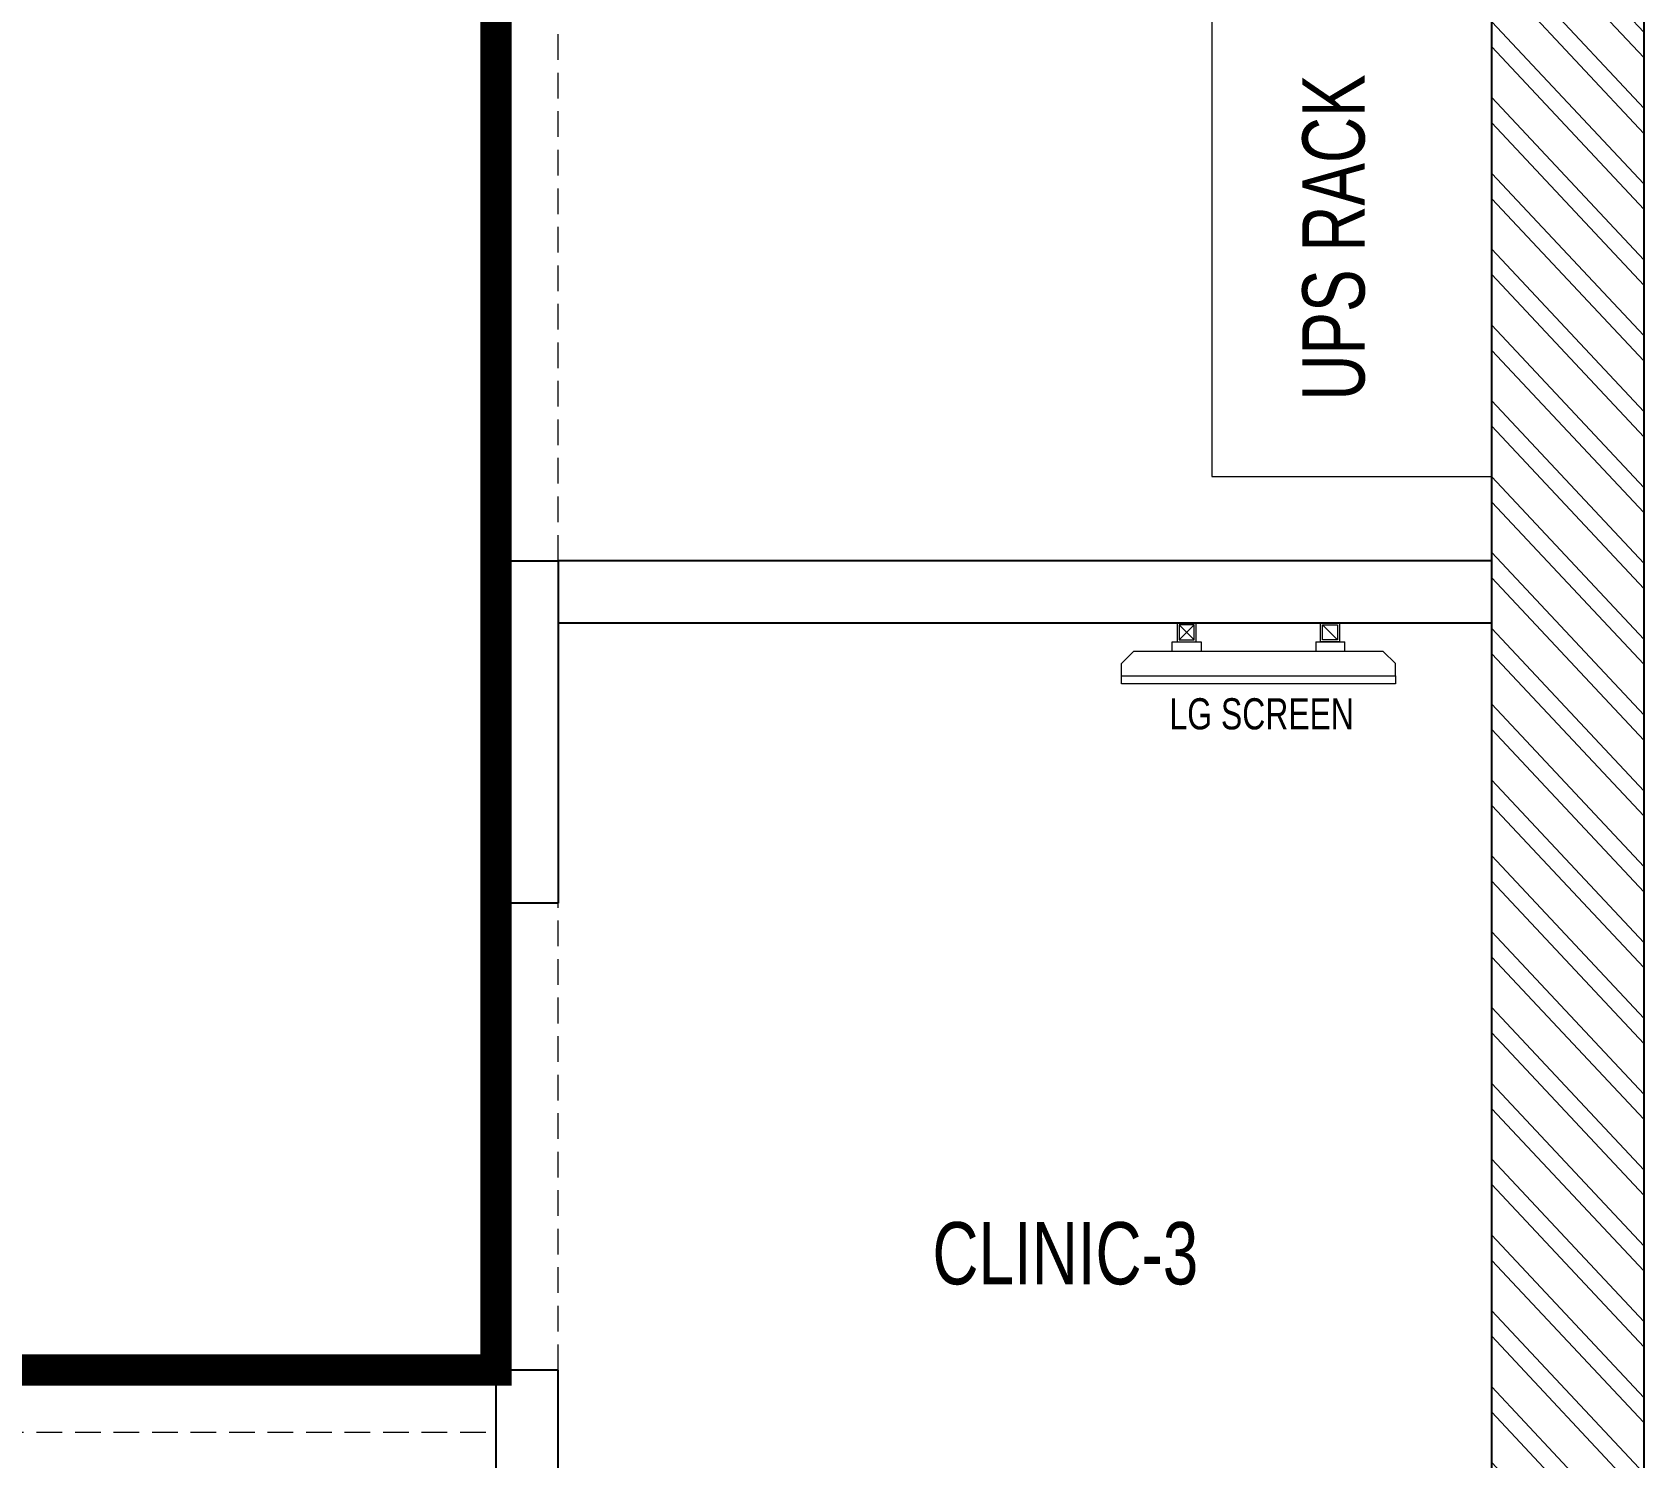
# Model space of a CAD drawing. Header units: feet. Extents: x 2862906 to 2880281, y -6061005 to -6054108.
# Drawn here: x 2877692 to 2880281, y -6059201 to -6056911 of the extents above; entities that cross this region are included whole.
import ezdxf

# ---------------------------------------------------------------- set-up
doc = ezdxf.new("R2010")
doc.units = ezdxf.units.FT
doc.header["$LTSCALE"] = 33
doc.header["$MEASUREMENT"] = 0
doc.linetypes.add('a_p6_plan_L18$0$HIDDEN', pattern=[0.375, 0.25, -0.125])
doc.linetypes.add('ACAD_ISO03W100', pattern=[30, 12, -18])
doc.layers.add('A-WALL', color=1, linetype='Continuous')
for name, color, linetype, lineweight in [('Floor-Unit', 1, 'Continuous', 13), ('LENS-CURTAIN', 5, 'a_p6_plan_L18$0$HIDDEN', 9), ('LENS-PARTITION', 21, 'Continuous', 25), ('LENS-TEXT', 31, 'Continuous', 5), ('LENS_DIMENSION', 193, 'Continuous', 0), ('LENS_TEXT', 31, 'Continuous', 5), ('LK-FF&E WALL', 1, 'Continuous', 9), ('LK-IT', 3, 'Continuous', 18), ('LK-TILES FINISH', 251, 'Continuous', 5), ('LN-HATCH', 251, 'Continuous', 0), ('TV', 92, 'Continuous', 18)]:
    doc.layers.add(name, color=color, linetype=linetype, lineweight=lineweight)
doc.styles.add('LK TXT', font='GILC____.TTF', dxfattribs={"height": 100})
doc.styles.get("Standard").update_dxf_attribs({"font": 'GILC____.TTF'})

# ---------------------------------------------------------------- blocks, each defined once
blk = doc.blocks.new('A$C26c017d8')
at = {"layer": 'LN-HATCH'}
h = blk.add_hatch(dxfattribs=at)
h.set_pattern_fill('ANSI32', color=256, scale=222, angle=268.1105192815815)
h.set_pattern_definition([(313.1105192815815, (-3081541.567437086, 5461336.750705911), (60.77556509153959, 56.89370077437428), []), (313.1105192815815, (-3081542.861391856, 5461297.527617355), (60.77556509153959, 56.89370077437428), [])])
h.paths.add_polyline_path([(-12495, 365.0311489384622), (-16742, 365.0311489384622), (-16742, 101.0311489384621), (-12495, 101.0311489384621)], flags=17)
h.paths.add_polyline_path([(-7834, 345.0311489384621), (-11975, 345.0311489384621), (-11975, 101.0311489384621), (-7834, 101.0311489384621)], flags=17)
h.paths.add_polyline_path([(-2448, 345.0311489384621), (-7183, 345.0311489384621), (-7183, 101.0311489384621), (-2448, 101.0311489384621)], flags=17)
h.paths.add_polyline_path([(-16742, 6380.031148938463), (-244, 6380.031148938463), (-244, 6897.017452826723), (0, 6897.017452826723), (0, 0), (-244, 0), (-244, 101.0311489384621), (-1654, 101.0311489384621), (-1654, 345.0311489384621), (-244, 345.0311489384621), (-243.9999999990687, 6230.031148938462), (-16742, 6230.031148919835)])
h.paths.add_polyline_path([(-1744, 4280.0311489366), (-1894, 4280.0311489366), (-1894, 6230.0311489366), (-1744, 6230.0311489366)], flags=17)
h.paths.add_polyline_path([(-993.9999999998429, 4430.031148936481), (-243.9999999993772, 4430.031148936481), (-243.9999999993772, 4280.031148936481), (-993.9999999998429, 4280.031148936481)], flags=17)
at = {"layer": 'A-WALL'}
blk.add_lwpolyline([(-16742, 6380.031148938463), (-244, 6380.031148938463), (-244, 6897.017452826723), (0, 6897.017452826723), (0, 0), (-244, 0), (-244, 101.0311489384621), (-1654, 101.0311489384621), (-1654, 345.0311489384621), (-244, 345.0311489384621), (-243.9999999990687, 6230.031148938462), (-16742, 6230.031148919835)], close=True, dxfattribs=at)
blk = doc.blocks.new('CLINIC SCREEN')
at = {"layer": 'TV'}
for p, q in [((-103.1090284836336, 42.85441964946222), (-127.4114311772946, 18.55201695591665)), ((-127.4114311772946, 42.85441964946222), (-103.1090284836336, 18.55201695591665)), ((102.7052824410566, 42.85441964946222), (127.007685134602, 18.55201695591665))]:
    blk.add_line(p, q, dxfattribs=at)
at = {"layer": 'TV', "ltscale": 12}
for p, q in [((-220.0000000000082, -19.41163062257681), (-200.5883693773149, 0)), ((200.5883693773149, 0), (-200.5883693773149, 0)), ((-138.5315413423604, 0), (-138.5315413423604, 15.514207008644)), ((-138.5315413423604, 15.514207008644), (-91.98892031613741, 15.514207008644)), ((-91.98892031613741, 15.514207008644), (-91.98892031613741, 0)), ((91.98892031610741, 15.514207008644), (91.98892031610741, 0)), ((91.98892031610741, 15.514207008644), (138.5315413423595, 15.514207008644)), ((138.5315413423595, 0), (138.5315413423595, 15.514207008644)), ((219.9999999999918, -19.41163062257681), (200.5883693773149, 0)), ((-220.0000000000082, -38.82326124538668), (-220.0000000000082, -19.41163062257681)), ((219.9999999999918, -38.82326124538668), (219.9999999999918, -19.41163062257681))]:
    blk.add_line(p, q, dxfattribs=at)
at = {"layer": 'TV'}
for points in [[(-130.4492315140169, 15.51421661919448), (-100.0712281470269, 15.51421661919448), (-100.0712281470269, 45.89221998606814), (-130.4492315140169, 45.89221998606814)], [(-127.4114311772946, 18.55201695591665), (-103.1090284836336, 18.55201695591665), (-103.1090284836336, 42.85441964946222), (-127.4114311772946, 42.85441964946222)], [(130.0454854713243, 15.51421661919448), (99.66748210433435, 15.51421661919448), (99.66748210433435, 45.89221998606814), (130.0454854713243, 45.89221998606814)], [(127.007685134602, 18.55201695591665), (102.7052824410566, 18.55201695591665), (102.7052824410566, 42.85441964946222), (127.007685134602, 42.85441964946222)]]:
    blk.add_lwpolyline(points, close=True, dxfattribs=at)
at = {"layer": 'TV', "ltscale": 12}
blk.add_lwpolyline([(-220.0000000000082, -51.71278328332107), (-220.0000000000082, -38.82326124538668), (219.9999999999918, -38.82326124538668), (219.9999999999918, -51.71278328332107)], close=True, dxfattribs=at)
at = {"layer": 'Floor-Unit', "color": 0, "ltscale": 2, "insert": (5.199680584678389, -100.4085774972336), "char_height": 50, "attachment_point": 5}
blk.add_mtext_dynamic_manual_height_columns('LG SCREEN', width=466.4796511627907, gutter_width=12.5, heights=[0], dxfattribs=at)

msp = doc.modelspace()

# ---------------------------------------------------------------- linework, layer by layer
at = {"layer": 'LENS-CURTAIN', "ltscale": 5}
for points in [[(2878437.223140226, -6056724.751165703), (2878437.223140226, -6057759.751165701), (2878537.223140225, -6057759.751165701), (2878537.223140225, -6056724.751165703)], [(2878437.223140224, -6058309.751165694), (2878437.223140224, -6059059.751165693), (2878537.223140224, -6059059.751165693), (2878537.223140224, -6058309.751165694)], [(2878437.223140226, -6059059.751165693), (2877637.223140225, -6059059.751165693), (2877637.223140225, -6059159.751165694), (2878437.223140226, -6059159.751165694)]]:
    msp.add_lwpolyline(points, close=True, dxfattribs=at)
at = {"layer": 'LENS-PARTITION'}
for points in [[(2878537.223140224, -6058309.751165694), (2878437.223140226, -6058309.751165694), (2878437.223140226, -6057759.751165701), (2878537.223140224, -6057759.751165701)], [(2878537.223140224, -6057859.751165701), (2880037.223140225, -6057859.751165701), (2880037.223140225, -6057759.751165701), (2878537.223140224, -6057759.751165701)], [(2878537.223140225, -6059059.751165693), (2878437.223140226, -6059059.751165693), (2878437.223140226, -6059976.751165701), (2878537.223140225, -6059976.751165701)]]:
    msp.add_lwpolyline(points, close=True, dxfattribs=at)
at = {"layer": 'LK-FF&E WALL'}
msp.add_lwpolyline([(2879587.223140226, -6056724.751165703), (2879587.223140226, -6057624.751165702), (2880037.223140226, -6057624.751165702), (2880037.223140226, -6056724.751165703)], close=True, dxfattribs=at)
at = {"layer": 'LK-TILES FINISH', "color": 212, "linetype": 'ACAD_ISO03W100', "ltscale": 0.05, "const_width": 50}
msp.add_lwpolyline([(2878387.223140226, -6056424.751165702), (2878387.223140226, -6056724.751165703), (2878437.223140226, -6056724.751165703), (2878437.223140226, -6059059.751165693), (2877637.223140226, -6059059.751165693), (2877637.223140225, -6057224.751165703), (2875137.223140225, -6057224.751165703), (2875137.223140225, -6056424.751165702), (2877637.223140225, -6056424.751165702)], dxfattribs=at)

# ---------------------------------------------------------------- block references
at = {"layer": 'LENS_DIMENSION'}
msp.add_blockref('A$C26c017d8', (2880281.223140226, -6061004.78231464), dxfattribs=at)
at = {"layer": 'LK-IT'}
msp.add_blockref('CLINIC SCREEN', (2879662.223140226, -6057905.643385687), dxfattribs=at)

# ---------------------------------------------------------------- texts
at = {"layer": 'LENS-TEXT', "color": 0, "linetype": 'Continuous', "ltscale": 3, "insert": (2879783.434574539, -6057240.628768989), "char_height": 100, "attachment_point": 5, "rotation": 89.99999999999993, "style": 'LK TXT'}
msp.add_mtext_dynamic_manual_height_columns('UPS RACK', width=1099.486866972408, gutter_width=0.9999999999999992, heights=[0], dxfattribs=at)
at = {"layer": 'LENS_TEXT', "linetype": 'Continuous', "ltscale": 3, "insert": (2879351.99836037, -6058872.847931596), "char_height": 100, "attachment_point": 5}
msp.add_mtext_dynamic_manual_height_columns('CLINIC-3', width=730.5073781448633, gutter_width=0.9999999999999992, heights=[0], dxfattribs=at)

doc.saveas('drawing.dxf')
